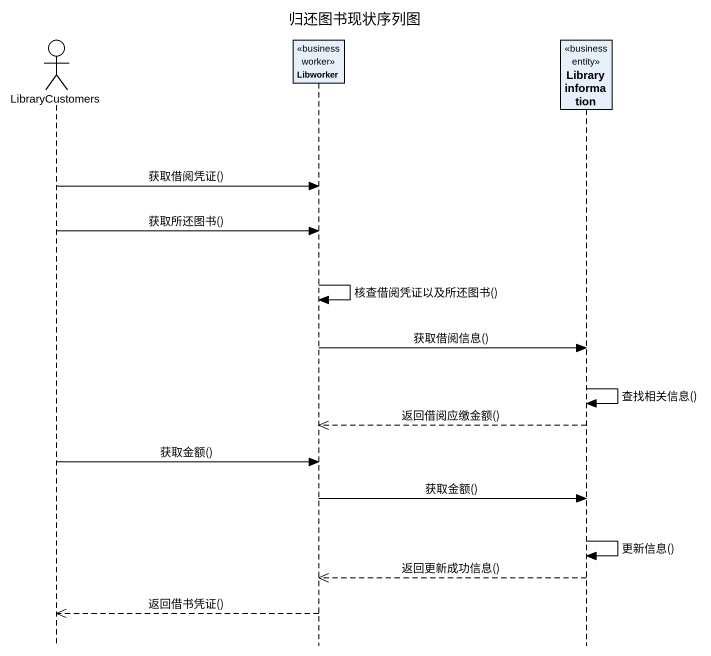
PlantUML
@startuml
title 归还图书现状序列图
hide footbox
actor LibraryCustomers
participant Libworker <<business worker>>
participant "Library information" as Library_information <<business entity>>

LibraryCustomers -> Libworker : 获取借阅凭证()
LibraryCustomers -> Libworker : 获取所还图书()
Libworker -> Libworker : 核查借阅凭证以及所还图书()
Libworker -> Library_information : 获取借阅信息()
Library_information -> Library_information : 查找相关信息()
Library_information -->> Libworker : 返回借阅应缴金额()
LibraryCustomers -> Libworker : 获取金额()
Libworker -> Library_information : 获取金额()
Library_information -> Library_information : 更新信息()
Library_information -->> Libworker : 返回更新成功信息()
Libworker -->> LibraryCustomers : 返回借书凭证()
@enduml
